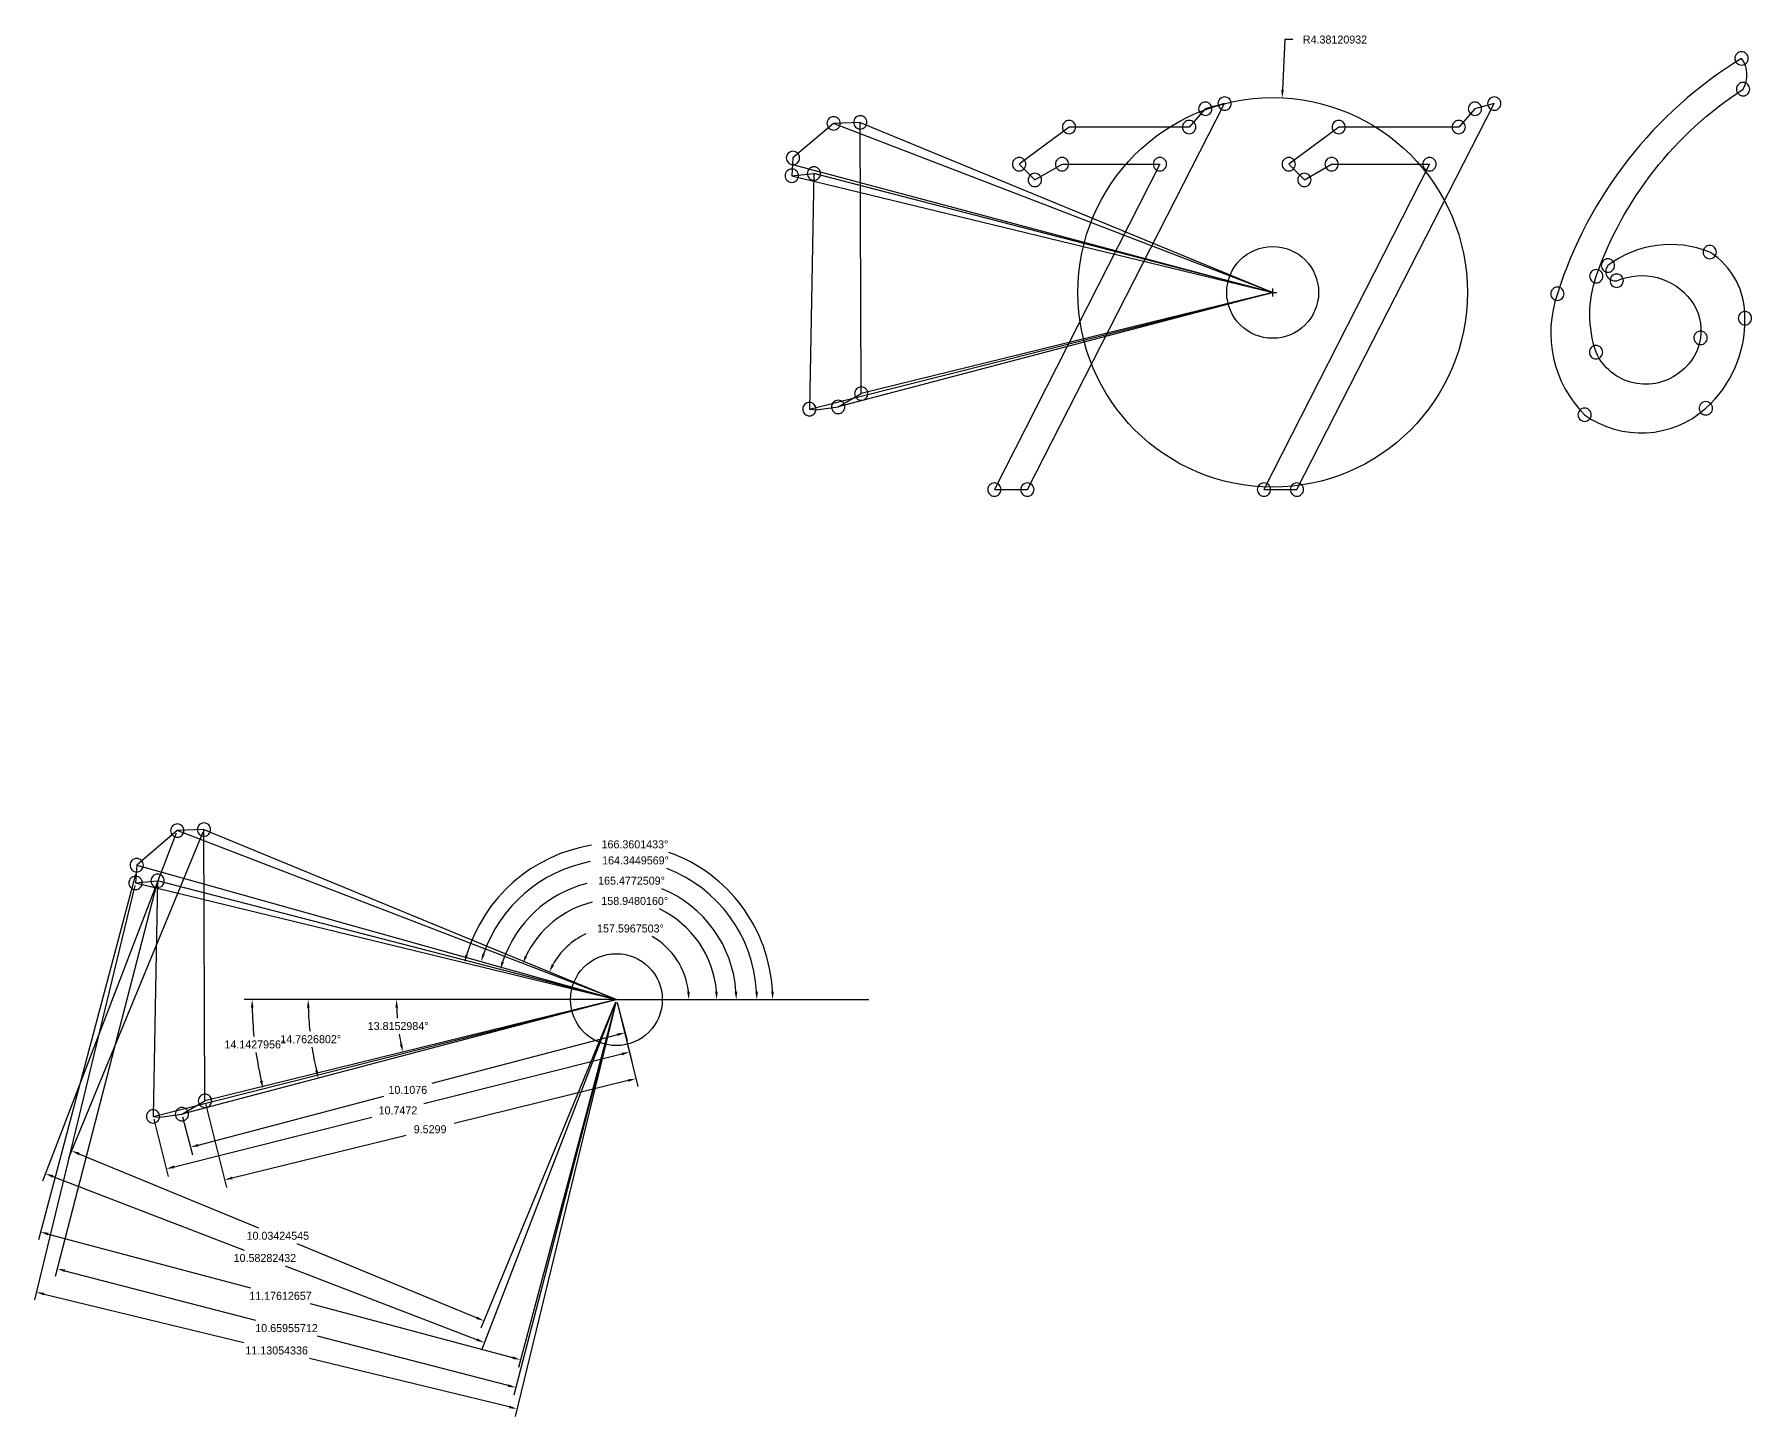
# Model space of a CAD drawing. Extents: x -28 to 148, y -35 to 11.
# Drawn here: x -27.85 to 10.77, y -25.29 to 5.8 of the extents above; entities that cross this region are included whole.
import ezdxf

# ---------------------------------------------------------------- set-up
doc = ezdxf.new("R2010")
doc.units = 0
doc.header["$MEASUREMENT"] = 0
doc.layers.get('0').update_dxf_attribs({"linetype": 'CONTINUOUS'})
doc.layers.get('Defpoints').update_dxf_attribs({"linetype": 'CONTINUOUS'})
doc.layers.add('STRIPE-WHITE', color=7, linetype='CONTINUOUS')
doc.dimstyles.get("Standard").update_dxf_attribs({"dimtxt": 0.18, "dimasz": 0.18, "dimexe": 0.18, "dimexo": 0.0625, "dimgap": 0.09, "dimtad": 0, "dimtih": 1, "dimtoh": 1, "dimdec": 4, "dimzin": 0, "dimdsep": 46, "dimtxsty": 'Standard', "dimcen": 0.09, "dimadec": 0, "dimazin": 0, "dimtfac": 1, "dimtdec": 4, "dimtofl": 0, "dimtmove": 2, "dimatfit": 3, "dimfxl": 1, "dimtolj": 1, "dimtzin": 0, "dimarcsym": 0})

# ---------------------------------------------------------------- blocks, each defined once
blk = doc.blocks.new('*D72')
at = {"color": 0, "lineweight": -2, "transparency": 16777216}
for p, q in [((-14.746, -15.967), (-14.521, -16.823)), ((-14.741, -16.695), (-18.914, -17.794)), ((-24.167, -19.178), (-19.994, -18.079)), ((-24.52, -18.542), (-24.295, -19.398))]:
    blk.add_line(p, q, dxfattribs=at)
at = {"color": 0, "transparency": 16777216}
for points in [[(-14.748, -16.666), (-14.733, -16.724), (-14.567, -16.649)], [(-24.174, -19.149), (-24.159, -19.207), (-24.341, -19.224)]]:
    blk.add_solid(points, dxfattribs=at)
at = {"layer": 'Defpoints', "color": 0, "transparency": 16777216}
for p in [(-14.762, -15.906), (-14.567, -16.649), (-24.536, -18.482)]:
    blk.add_point(p, dxfattribs=at)
at = {"color": 0, "transparency": 16777216, "insert": (-19.454, -17.937), "char_height": 0.18, "attachment_point": 5}
blk.add_mtext('\\A1;10.1076', dxfattribs=at)
blk = doc.blocks.new('*D73')
at = {"color": 0, "lineweight": -2, "transparency": 16777216}
for p, q in [((-14.747, -15.967), (-14.421, -17.26)), ((-14.64, -17.13), (-19.091, -18.251)), ((-25.169, -18.593), (-24.843, -19.886)), ((-24.712, -19.668), (-20.261, -18.546))]:
    blk.add_line(p, q, dxfattribs=at)
at = {"color": 0, "transparency": 16777216}
for points in [[(-14.647, -17.1), (-14.632, -17.159), (-14.465, -17.086)], [(-24.72, -19.638), (-24.705, -19.697), (-24.887, -19.712)]]:
    blk.add_solid(points, dxfattribs=at)
at = {"layer": 'Defpoints', "color": 0, "transparency": 16777216}
for p in [(-14.762, -15.906), (-14.465, -17.086), (-25.184, -18.532)]:
    blk.add_point(p, dxfattribs=at)
at = {"color": 0, "transparency": 16777216, "insert": (-19.676, -18.399), "char_height": 0.18, "attachment_point": 5}
blk.add_mtext('\\A1;10.7472', dxfattribs=at)
blk = doc.blocks.new('*D74')
at = {"color": 0, "lineweight": -2, "transparency": 16777216}
for p, q in [((-14.747, -15.967), (-14.282, -17.859)), ((-14.5, -17.727), (-18.412, -18.689)), ((-24.002, -18.243), (-23.536, -20.135)), ((-23.405, -19.917), (-19.492, -18.955))]:
    blk.add_line(p, q, dxfattribs=at)
at = {"color": 0, "transparency": 16777216}
for points in [[(-14.507, -17.698), (-14.493, -17.756), (-14.325, -17.684)], [(-23.412, -19.888), (-23.397, -19.946), (-23.579, -19.96)]]:
    blk.add_solid(points, dxfattribs=at)
at = {"layer": 'Defpoints', "color": 0, "transparency": 16777216}
for p in [(-14.762, -15.906), (-14.325, -17.684), (-24.017, -18.182)]:
    blk.add_point(p, dxfattribs=at)
at = {"color": 0, "transparency": 16777216, "insert": (-18.952, -18.822), "char_height": 0.18, "attachment_point": 5}
blk.add_mtext('\\A1;9.5299', dxfattribs=at)
blk = doc.blocks.new('*D80')
at = {"color": 0, "lineweight": -2, "transparency": 16777216}
for start, end in [(114.9707, 151.2679), (6.3288, 60.5222)]:
    blk.add_arc((-14.762, -15.906), 1.63, start, end, dxfattribs=at)
at = {"color": 0, "transparency": 16777216}
for points in [[(-16.165, -15.136), (-16.219, -15.11), (-16.27, -15.285)], [(-13.112, -15.725), (-13.172, -15.728), (-13.132, -15.906)]]:
    blk.add_solid(points, dxfattribs=at)
at = {"layer": 'Defpoints', "color": 0, "transparency": 16777216}
for p in [(-24.039, -12.082), (-13.771, -14.612), (-14.762, -15.906), (-14.762, -15.906), (-9.084, -15.906)]:
    blk.add_point(p, dxfattribs=at)
at = {"color": 0, "transparency": 16777216, "insert": (-14.446, -14.307), "char_height": 0.18, "attachment_point": 5}
blk.add_mtext('\\A1;157.5967503°', dxfattribs=at)
blk = doc.blocks.new('*D81')
at = {"color": 0, "lineweight": -2, "transparency": 16777216}
for start, end in [(104.0459, 154.377), (4.5711, 64.6104)]:
    blk.add_arc((-14.762, -15.906), 2.257, start, end, dxfattribs=at)
at = {"color": 0, "transparency": 16777216}
for points in [[(-16.77, -14.942), (-16.825, -14.919), (-16.869, -15.096)], [(-12.483, -15.725), (-12.543, -15.728), (-12.506, -15.906)]]:
    blk.add_solid(points, dxfattribs=at)
at = {"layer": 'Defpoints', "color": 0, "transparency": 16777216}
for p in [(-24.639, -12.105), (-13.404, -14.105), (-14.762, -15.906), (-14.762, -15.906), (-9.084, -15.906)]:
    blk.add_point(p, dxfattribs=at)
at = {"color": 0, "transparency": 16777216, "insert": (-14.35, -13.688), "char_height": 0.18, "attachment_point": 5}
blk.add_mtext('\\A1;158.9480160°', dxfattribs=at)
blk = doc.blocks.new('*D82')
at = {"color": 0, "lineweight": -2, "transparency": 16777216}
for start, end in [(104.2611, 161.6515), (3.8257, 67.7017)]:
    blk.add_arc((-14.762, -15.906), 2.696, start, end, dxfattribs=at)
at = {"color": 0, "transparency": 16777216}
for points in [[(-17.293, -15.066), (-17.35, -15.049), (-17.372, -15.23)], [(-12.042, -15.726), (-12.102, -15.728), (-12.066, -15.906)]]:
    blk.add_solid(points, dxfattribs=at)
at = {"layer": 'Defpoints', "color": 0, "transparency": 16777216}
for p in [(-25.081, -13.233), (-13.222, -13.694), (-14.762, -15.906), (-14.762, -15.906), (-9.084, -15.906)]:
    blk.add_point(p, dxfattribs=at)
at = {"color": 0, "transparency": 16777216, "insert": (-14.422, -13.232), "char_height": 0.18, "attachment_point": 5}
blk.add_mtext('\\A1;165.4772509°', dxfattribs=at)
blk = doc.blocks.new('*D84')
at = {"color": 0, "lineweight": -2, "transparency": 16777216}
for start, end in [(99.1217, 163.4268), (2.9333, 70.3448)]:
    blk.add_arc((-14.762, -15.906), 3.516, start, end, dxfattribs=at)
at = {"color": 0, "transparency": 16777216}
for points in [[(-18.104, -14.911), (-18.162, -14.896), (-18.179, -15.077)], [(-11.221, -15.726), (-11.281, -15.727), (-11.246, -15.906)]]:
    blk.add_solid(points, dxfattribs=at)
at = {"layer": 'Defpoints', "color": 0, "transparency": 16777216}
for p in [(-12.768, -13.01), (-25.579, -13.282), (-14.762, -15.906), (-14.762, -15.906), (-9.084, -15.906)]:
    blk.add_point(p, dxfattribs=at)
at = {"color": 0, "transparency": 16777216, "insert": (-14.345, -12.415), "char_height": 0.18, "attachment_point": 5}
blk.add_mtext('\\A1;166.3601433°', dxfattribs=at)
blk = doc.blocks.new('*D88')
at = {"color": 0, "lineweight": -2, "transparency": 16777216}
blk.add_line((-14.825, -15.906), (-21.876, -15.906), dxfattribs=at)
for start, end in [(181.4875, 185.8838), (188.884, 193.2751)]:
    blk.add_arc((-14.762, -15.906), 6.933, start, end, dxfattribs=at)
at = {"color": 0, "transparency": 16777216}
for points in [[(-21.723, -16.087), (-21.663, -16.086), (-21.696, -15.906)], [(-21.481, -17.491), (-21.539, -17.506), (-21.467, -17.673)]]:
    blk.add_solid(points, dxfattribs=at)
at = {"layer": 'Defpoints', "color": 0, "transparency": 16777216}
for p in [(-14.762, -15.906), (-14.762, -15.906), (-9.084, -15.906), (-21.67, -16.501), (-24.536, -18.482)]:
    blk.add_point(p, dxfattribs=at)
at = {"color": 0, "transparency": 16777216, "insert": (-21.638, -16.797), "char_height": 0.18, "attachment_point": 5}
blk.add_mtext('\\A1;14.7626802°', dxfattribs=at)
blk = doc.blocks.new('*D89')
at = {"color": 0, "lineweight": -2, "transparency": 16777216}
blk.add_line((-14.825, -15.906), (-23.137, -15.906), dxfattribs=at)
for start, end in [(181.2585, 185.8049), (188.3414, 192.8843)]:
    blk.add_arc((-14.762, -15.906), 8.195, start, end, dxfattribs=at)
at = {"color": 0, "transparency": 16777216}
for points in [[(-22.985, -16.087), (-22.925, -16.086), (-22.957, -15.906)], [(-22.722, -17.727), (-22.78, -17.741), (-22.709, -17.909)]]:
    blk.add_solid(points, dxfattribs=at)
at = {"layer": 'Defpoints', "color": 0, "transparency": 16777216}
for p in [(-14.762, -15.906), (-14.762, -15.906), (-9.084, -15.906), (-22.929, -16.58), (-25.184, -18.532)]:
    blk.add_point(p, dxfattribs=at)
at = {"color": 0, "transparency": 16777216, "insert": (-22.895, -16.915), "char_height": 0.18, "attachment_point": 5}
blk.add_mtext('\\A1;14.1427956°', dxfattribs=at)
blk = doc.blocks.new('*D90')
at = {"color": 0, "lineweight": -2, "transparency": 16777216}
blk.add_line((-14.825, -15.906), (-19.888, -15.906), dxfattribs=at)
for start, end in [(182.0854, 184.8113), (189.0133, 191.7299)]:
    blk.add_arc((-14.762, -15.906), 4.946, start, end, dxfattribs=at)
at = {"color": 0, "transparency": 16777216}
for points in [[(-19.735, -16.087), (-19.675, -16.086), (-19.708, -15.906)], [(-19.576, -16.905), (-19.634, -16.919), (-19.565, -17.087)]]:
    blk.add_solid(points, dxfattribs=at)
at = {"layer": 'Defpoints', "color": 0, "transparency": 16777216}
for p in [(-14.762, -15.906), (-14.762, -15.906), (-9.084, -15.906), (-19.692, -16.304), (-24.017, -18.182)]:
    blk.add_point(p, dxfattribs=at)
at = {"color": 0, "transparency": 16777216, "insert": (-19.672, -16.501), "char_height": 0.18, "attachment_point": 5}
blk.add_mtext('\\A1;13.8152984°', dxfattribs=at)
blk = doc.blocks.new('*D96')
at = {"color": 0, "lineweight": -2, "transparency": 16777216}
for p, q in [((-24.063, -12.14), (-27.086, -19.472)), ((-14.786, -15.964), (-17.809, -23.297)), ((-26.851, -19.375), (-22.815, -21.038)), ((-17.907, -23.062), (-21.942, -21.398))]:
    blk.add_line(p, q, dxfattribs=at)
at = {"color": 0, "transparency": 16777216}
for points in [[(-26.839, -19.347), (-26.862, -19.402), (-27.017, -19.306)], [(-17.895, -23.034), (-17.918, -23.089), (-17.74, -23.13)]]:
    blk.add_solid(points, dxfattribs=at)
at = {"layer": 'Defpoints', "color": 0, "transparency": 16777216}
for p in [(-24.039, -12.082), (-14.762, -15.906), (-17.74, -23.13)]:
    blk.add_point(p, dxfattribs=at)
at = {"color": 0, "transparency": 16777216, "insert": (-22.379, -21.218), "char_height": 0.18, "attachment_point": 5}
blk.add_mtext('\\A1;10.03424545', dxfattribs=at)
blk = doc.blocks.new('*D97')
at = {"color": 0, "lineweight": -2, "transparency": 16777216}
for p, q in [((-24.661, -12.163), (-27.672, -19.986)), ((-14.785, -15.965), (-17.796, -23.787)), ((-27.439, -19.882), (-23.137, -21.538)), ((-17.899, -23.554), (-22.202, -21.898))]:
    blk.add_line(p, q, dxfattribs=at)
at = {"color": 0, "transparency": 16777216}
for points in [[(-27.429, -19.854), (-27.45, -19.91), (-27.607, -19.818)], [(-17.888, -23.526), (-17.91, -23.582), (-17.731, -23.619)]]:
    blk.add_solid(points, dxfattribs=at)
at = {"layer": 'Defpoints', "color": 0, "transparency": 16777216}
for p in [(-24.639, -12.105), (-14.762, -15.906), (-17.731, -23.619)]:
    blk.add_point(p, dxfattribs=at)
at = {"color": 0, "transparency": 16777216, "insert": (-22.669, -21.718), "char_height": 0.18, "attachment_point": 5}
blk.add_mtext('\\A1;10.58282432', dxfattribs=at)
blk = doc.blocks.new('*D98')
at = {"color": 0, "lineweight": -2, "transparency": 16777216}
for p, q in [((-25.579, -13.093), (-27.764, -21.306)), ((-14.778, -15.967), (-16.964, -24.18)), ((-27.544, -21.178), (-22.994, -22.389)), ((-17.092, -23.96), (-21.641, -22.749))]:
    blk.add_line(p, q, dxfattribs=at)
at = {"color": 0, "transparency": 16777216}
for points in [[(-27.536, -21.149), (-27.552, -21.207), (-27.718, -21.132)], [(-17.084, -23.931), (-17.099, -23.989), (-16.918, -24.006)]]:
    blk.add_solid(points, dxfattribs=at)
at = {"layer": 'Defpoints', "color": 0, "transparency": 16777216}
for p in [(-25.563, -13.033), (-14.762, -15.906), (-16.918, -24.006)]:
    blk.add_point(p, dxfattribs=at)
at = {"color": 0, "transparency": 16777216, "insert": (-22.318, -22.569), "char_height": 0.18, "attachment_point": 5}
blk.add_mtext('\\A1;11.17612657', dxfattribs=at)
blk = doc.blocks.new('*D99')
at = {"color": 0, "lineweight": -2, "transparency": 16777216}
for p, q in [((-25.097, -13.294), (-27.387, -22.132)), ((-14.778, -15.967), (-17.068, -24.805)), ((-27.167, -22.003), (-22.877, -23.115)), ((-17.197, -24.586), (-21.487, -23.475))]:
    blk.add_line(p, q, dxfattribs=at)
at = {"color": 0, "transparency": 16777216}
for points in [[(-27.16, -21.974), (-27.175, -22.032), (-27.341, -21.958)], [(-17.189, -24.557), (-17.204, -24.615), (-17.022, -24.631)]]:
    blk.add_solid(points, dxfattribs=at)
at = {"layer": 'Defpoints', "color": 0, "transparency": 16777216}
for p in [(-25.081, -13.233), (-14.762, -15.906), (-17.022, -24.631)]:
    blk.add_point(p, dxfattribs=at)
at = {"color": 0, "transparency": 16777216, "insert": (-22.182, -23.295), "char_height": 0.18, "attachment_point": 5}
blk.add_mtext('\\A1;10.65955712', dxfattribs=at)
blk = doc.blocks.new('*D100')
at = {"color": 0, "lineweight": -2, "transparency": 16777216}
for p, q in [((-25.594, -13.342), (-27.855, -22.66)), ((-14.777, -15.967), (-17.038, -25.285)), ((-27.637, -22.528), (-23.146, -23.618)), ((-17.171, -25.068), (-21.662, -23.978))]:
    blk.add_line(p, q, dxfattribs=at)
at = {"color": 0, "transparency": 16777216}
for points in [[(-27.63, -22.499), (-27.644, -22.557), (-27.812, -22.485)], [(-17.164, -25.039), (-17.178, -25.097), (-16.996, -25.11)]]:
    blk.add_solid(points, dxfattribs=at)
at = {"layer": 'Defpoints', "color": 0, "transparency": 16777216}
for p in [(-25.579, -13.282), (-14.762, -15.906), (-16.996, -25.11)]:
    blk.add_point(p, dxfattribs=at)
at = {"color": 0, "transparency": 16777216, "insert": (-22.404, -23.798), "char_height": 0.18, "attachment_point": 5}
blk.add_mtext('\\A1;11.13054336', dxfattribs=at)
blk = doc.blocks.new('*D103')
at = {"color": 0, "lineweight": -2, "transparency": 16777216}
for start, end in [(100.7573, 161.0803), (3.2647, 69.0209)]:
    blk.add_arc((-14.762, -15.906), 3.159, start, end, dxfattribs=at)
at = {"color": 0, "transparency": 16777216}
for points in [[(-17.722, -14.891), (-17.78, -14.873), (-17.805, -15.054)], [(-11.578, -15.726), (-11.638, -15.727), (-11.603, -15.906)]]:
    blk.add_solid(points, dxfattribs=at)
at = {"layer": 'Defpoints', "color": 0, "transparency": 16777216}
for p in [(-25.553, -12.883), (-12.94, -13.325), (-14.762, -15.906), (-14.762, -15.906), (-9.084, -15.906)]:
    blk.add_point(p, dxfattribs=at)
at = {"color": 0, "transparency": 16777216, "insert": (-14.332, -12.776), "char_height": 0.18, "attachment_point": 5}
blk.add_mtext('\\A1;164.3449569°', dxfattribs=at)
blk = doc.blocks.new('*D124')
at = {"color": 0, "lineweight": -2, "transparency": 16777216}
for p, q in [((0.277, 5.685), (0.222, 4.556)), ((0.457, 5.685), (0.277, 5.685)), ((0, -0.09), (0, 0.09)), ((-0.09, 0), (0.09, 0))]:
    blk.add_line(p, q, dxfattribs=at)
at = {"color": 0, "transparency": 16777216}
blk.add_solid([(0.192, 4.557), (0.252, 4.554), (0.213, 4.376)], dxfattribs=at)
at = {"layer": 'Defpoints', "color": 0, "transparency": 16777216}
for p in [(0.213, 4.376), (0, 0)]:
    blk.add_point(p, dxfattribs=at)
at = {"color": 0, "transparency": 16777216, "insert": (1.402, 5.685), "char_height": 0.18, "attachment_point": 5}
blk.add_mtext('\\A1;R4.38120932', dxfattribs=at)

msp = doc.modelspace()

# ---------------------------------------------------------------- linework, layer by layer
for p, q in [((0, 0), (-9.87647263, 3.80150745)), ((-9.27690494, 3.82427987), (0, 0)), ((-10.80029383, 2.87392731), (0, 0)), ((-10.8166308, 2.62478451), (0, 0)), ((0, 0), (-10.31896457, 2.67303727)), ((-10.42147858, -2.62597121), (0, 0)), ((0, 0), (-9.77391163, -2.57556933)), ((0, 0), (-9.25423366, -2.275678)), ((-14.7623283, -15.90649037), (-24.63880093, -12.10498292)), ((-24.03923324, -12.0822105), (-14.7623283, -15.90649037)), ((-25.55278623, -12.88256306), (-14.7623283, -15.90649037)), ((-25.57895909, -13.28170587), (-14.7623283, -15.90649037)), ((-14.7623283, -15.90649037), (-25.08129287, -13.2334531)), ((-25.18380687, -18.53246158), (-14.7623283, -15.90649037)), ((-14.7623283, -15.90649037), (-24.53623993, -18.4820597)), ((-14.7623283, -15.90649037), (-24.01656196, -18.18216837)), ((-14.7623283, -15.90649037), (-9.08358818, -15.90649037))]:
    msp.add_line(p, q)
for centre, radius in [((0, 0), 4.38120932), ((0, 0), 1.03288292), ((-14.7623283, -15.90649037), 1.03288292)]:
    msp.add_circle(centre, radius)
at = {"layer": 'STRIPE-WHITE'}
for points in [[(10.54579286, 5.41190764, 0.4142135624), (10.39579286, 5.26190764, 0.4142135624), (10.54579286, 5.11190764, 0.4142135624), (10.69579286, 5.26190764, 0.4142135624)], [(10.54579286, 5.26190764, 0.1803749492), (6.40470313, -0.03141504, 0.287327545), (7.01530212, -2.75167181, 0.3502364643), (9.74345999, -2.60754296, 0.215987774), (10.62389688, -0.580751, 0.2632127978), (9.83059773, 0.90662192, 0.2625273557), (7.54018774, 0.60441505, 0.707515081), (7.73762108, 0.2632712, -0.3428754293), (9.40870421, -0.17323004, -0.4105773566), (9.17964742, -1.77763598, -0.4986358968), (7.27293334, -1.34535691, -0.1651501006), (7.27850601, 0.36378402, -0.1658857087), (10.58163389, 4.57125228, 0.3034773602)], [(10.58163389, 4.72125228, 0.4142135624), (10.43163389, 4.57125228, 0.4142135624), (10.58163389, 4.42125228, 0.4142135624), (10.73163389, 4.57125228, 0.4142135624)], [(-1.51502528, 4.2794495, 0.4142135624), (-1.66502528, 4.1294495, 0.4142135624), (-1.51502528, 3.9794495, 0.4142135624), (-1.36502528, 4.1294495, 0.4142135624)], [(-1.08035866, 4.39591807, 0.4142135624), (-1.23035866, 4.24591807, 0.4142135624), (-1.08035866, 4.09591807, 0.4142135624), (-0.93035866, 4.24591807, 0.4142135624)], [(4.54899421, 4.2794495, 0.4142135624), (4.39899421, 4.1294495, 0.4142135624), (4.54899421, 3.9794495, 0.4142135624), (4.69899421, 4.1294495, 0.4142135624)], [(4.98366083, 4.39591807, 0.4142135624), (4.83366083, 4.24591807, 0.4142135624), (4.98366083, 4.09591807, 0.4142135624), (5.13366083, 4.24591807, 0.4142135624)], [(-9.87647263, 3.95150745, 0.4142135624), (-10.02647263, 3.80150745, 0.4142135624), (-9.87647263, 3.65150745, 0.4142135624), (-9.72647263, 3.80150745, 0.4142135624)], [(-9.27690494, 3.97427987, 0.4142135624), (-9.42690494, 3.82427987, 0.4142135624), (-9.27690494, 3.67427987, 0.4142135624), (-9.12690494, 3.82427987, 0.4142135624)], [(-4.57898948, 3.86710248, 0.4142135624), (-4.72898948, 3.71710248, 0.4142135624), (-4.57898948, 3.56710248, 0.4142135624), (-4.42898948, 3.71710248, 0.4142135624)], [(-1.87898948, 3.86710248, 0.4142135624), (-2.02898948, 3.71710248, 0.4142135624), (-1.87898948, 3.56710248, 0.4142135624), (-1.72898948, 3.71710248, 0.4142135624)], [(1.48503001, 3.86710248, 0.4142135624), (1.33503001, 3.71710248, 0.4142135624), (1.48503001, 3.56710248, 0.4142135624), (1.63503001, 3.71710248, 0.4142135624)], [(4.18503001, 3.86710248, 0.4142135624), (4.03503001, 3.71710248, 0.4142135624), (4.18503001, 3.56710248, 0.4142135624), (4.33503001, 3.71710248, 0.4142135624)], [(-10.79045793, 3.17392731, 0.4142135624), (-10.94045793, 3.02392731, 0.4142135624), (-10.79045793, 2.87392731, 0.4142135624), (-10.64045793, 3.02392731, 0.4142135624)], [(-10.8166308, 2.77478451, 0.4142135624), (-10.9666308, 2.62478451, 0.4142135624), (-10.8166308, 2.47478451, 0.4142135624), (-10.6666308, 2.62478451, 0.4142135624)], [(-10.31896457, 2.82303727, 0.4142135624), (-10.46896457, 2.67303727, 0.4142135624), (-10.31896457, 2.52303727, 0.4142135624), (-10.16896457, 2.67303727, 0.4142135624)], [(-5.70331975, 3.03290739, 0.4142135624), (-5.85331975, 2.88290739, 0.4142135624), (-5.70331975, 2.73290739, 0.4142135624), (-5.55331975, 2.88290739, 0.4142135624)], [(-4.73739392, 3.03290739, 0.4142135624), (-4.88739392, 2.88290739, 0.4142135624), (-4.73739392, 2.73290739, 0.4142135624), (-4.58739392, 2.88290739, 0.4142135624)], [(-2.53739392, 3.03290739, 0.4142135624), (-2.68739392, 2.88290739, 0.4142135624), (-2.53739392, 2.73290739, 0.4142135624), (-2.38739392, 2.88290739, 0.4142135624)], [(0.36069975, 3.03290739, 0.4142135624), (0.21069975, 2.88290739, 0.4142135624), (0.36069975, 2.73290739, 0.4142135624), (0.51069975, 2.88290739, 0.4142135624)], [(1.32662557, 3.03290739, 0.4142135624), (1.17662557, 2.88290739, 0.4142135624), (1.32662557, 2.73290739, 0.4142135624), (1.47662557, 2.88290739, 0.4142135624)], [(3.52662557, 3.03290739, 0.4142135624), (3.37662557, 2.88290739, 0.4142135624), (3.52662557, 2.73290739, 0.4142135624), (3.67662557, 2.88290739, 0.4142135624)], [(-5.34976636, 2.679354, 0.4142135624), (-5.49976636, 2.529354, 0.4142135624), (-5.34976636, 2.379354, 0.4142135624), (-5.19976636, 2.529354, 0.4142135624)], [(0.71425314, 2.679354, 0.4142135624), (0.56425314, 2.529354, 0.4142135624), (0.71425314, 2.379354, 0.4142135624), (0.86425314, 2.529354, 0.4142135624)], [(9.83059773, 1.05662192, 0.4142135624), (9.68059773, 0.90662192, 0.4142135624), (9.83059773, 0.75662192, 0.4142135624), (9.98059773, 0.90662192, 0.4142135624)], [(7.27850601, 0.51378402, 0.4142135624), (7.12850601, 0.36378402, 0.4142135624), (7.27850601, 0.21378402, 0.4142135624), (7.42850601, 0.36378402, 0.4142135624)], [(7.54018774, 0.75441505, 0.4142135624), (7.39018774, 0.60441505, 0.4142135624), (7.54018774, 0.45441505, 0.4142135624), (7.69018774, 0.60441505, 0.4142135624)], [(7.73762108, 0.4132712, 0.4142135624), (7.58762108, 0.2632712, 0.4142135624), (7.73762108, 0.1132712, 0.4142135624), (7.88762108, 0.2632712, 0.4142135624)], [(6.40470313, 0.11858496, 0.4142135624), (6.25470313, -0.03141504, 0.4142135624), (6.40470313, -0.18141504, 0.4142135624), (6.55470313, -0.03141504, 0.4142135624)], [(10.62389688, -0.430751, 0.4142135624), (10.47389688, -0.580751, 0.4142135624), (10.62389688, -0.730751, 0.4142135624), (10.77389688, -0.580751, 0.4142135624)], [(9.62354219, -0.87245577, 0.4142135624), (9.47354219, -1.02245577, 0.4142135624), (9.62354219, -1.17245577, 0.4142135624), (9.77354219, -1.02245577, 0.4142135624)], [(7.27293334, -1.19535691, 0.4142135624), (7.12293334, -1.34535691, 0.4142135624), (7.27293334, -1.49535691, 0.4142135624), (7.42293334, -1.34535691, 0.4142135624)], [(-9.25423366, -2.125678, 0.4142135624), (-9.40423366, -2.275678, 0.4142135624), (-9.25423366, -2.425678, 0.4142135624), (-9.10423366, -2.275678, 0.4142135624)], [(-10.42147858, -2.47597121, 0.4142135624), (-10.57147858, -2.62597121, 0.4142135624), (-10.42147858, -2.77597121, 0.4142135624), (-10.27147858, -2.62597121, 0.4142135624)], [(-9.77391163, -2.42556933, 0.4142135624), (-9.92391163, -2.57556933, 0.4142135624), (-9.77391163, -2.72556933, 0.4142135624), (-9.62391163, -2.57556933, 0.4142135624)], [(7.01530212, -2.60167181, 0.4142135624), (6.86530212, -2.75167181, 0.4142135624), (7.01530212, -2.90167181, 0.4142135624), (7.16530212, -2.75167181, 0.4142135624)], [(9.74345999, -2.45754296, 0.4142135624), (9.59345999, -2.60754296, 0.4142135624), (9.74345999, -2.75754296, 0.4142135624), (9.89345999, -2.60754296, 0.4142135624)], [(-6.2599012, -4.28546947, 0.4142135624), (-6.4099012, -4.43546947, 0.4142135624), (-6.2599012, -4.58546947, 0.4142135624), (-6.1099012, -4.43546947, 0.4142135624)], [(-5.5183774, -4.28546947, 0.4142135624), (-5.6683774, -4.43546947, 0.4142135624), (-5.5183774, -4.58546947, 0.4142135624), (-5.3683774, -4.43546947, 0.4142135624)], [(-0.19588171, -4.28546947, 0.4142135624), (-0.34588171, -4.43546947, 0.4142135624), (-0.19588171, -4.58546947, 0.4142135624), (-0.04588171, -4.43546947, 0.4142135624)], [(0.54564209, -4.28546947, 0.4142135624), (0.39564209, -4.43546947, 0.4142135624), (0.54564209, -4.58546947, 0.4142135624), (0.69564209, -4.43546947, 0.4142135624)], [(-24.63880093, -11.95498292, 0.4142135624), (-24.78880093, -12.10498292, 0.4142135624), (-24.63880093, -12.25498292, 0.4142135624), (-24.48880093, -12.10498292, 0.4142135624)], [(-24.03923324, -11.9322105, 0.4142135624), (-24.18923324, -12.0822105, 0.4142135624), (-24.03923324, -12.2322105, 0.4142135624), (-23.88923324, -12.0822105, 0.4142135624)], [(-25.55278623, -12.73256306, 0.4142135624), (-25.70278623, -12.88256306, 0.4142135624), (-25.55278623, -13.03256306, 0.4142135624), (-25.40278623, -12.88256306, 0.4142135624)], [(-25.57895909, -13.13170587, 0.4142135624), (-25.72895909, -13.28170587, 0.4142135624), (-25.57895909, -13.43170587, 0.4142135624), (-25.42895909, -13.28170587, 0.4142135624)], [(-25.08129287, -13.0834531, 0.4142135624), (-25.23129287, -13.2334531, 0.4142135624), (-25.08129287, -13.3834531, 0.4142135624), (-24.93129287, -13.2334531, 0.4142135624)], [(-24.01656196, -18.03216837, 0.4142135624), (-24.16656196, -18.18216837, 0.4142135624), (-24.01656196, -18.33216837, 0.4142135624), (-23.86656196, -18.18216837, 0.4142135624)], [(-25.18380687, -18.38246158, 0.4142135624), (-25.33380687, -18.53246158, 0.4142135624), (-25.18380687, -18.68246158, 0.4142135624), (-25.03380687, -18.53246158, 0.4142135624)], [(-24.53623993, -18.3320597, 0.4142135624), (-24.68623993, -18.4820597, 0.4142135624), (-24.53623993, -18.6320597, 0.4142135624), (-24.38623993, -18.4820597, 0.4142135624)]]:
    msp.add_lwpolyline(points, format="xyb", close=True, dxfattribs=at)
for points in [[(-5.5183774, -4.43546947), (-1.08035866, 4.24591807), (-1.51502528, 4.1294495), (-1.87898948, 3.71710248), (-4.57898948, 3.71710248), (-5.70331975, 2.88290739), (-5.34976636, 2.529354), (-4.73739392, 2.88290739), (-2.53739392, 2.88290739), (-6.2599012, -4.43546947)], [(0.54564209, -4.43546947), (4.98366083, 4.24591807), (4.54899421, 4.1294495), (4.18503001, 3.71710248), (1.48503001, 3.71710248), (0.36069975, 2.88290739), (0.71425314, 2.529354), (1.32662557, 2.88290739), (3.52662557, 2.88290739), (-0.19588171, -4.43546947)], [(-10.26923485, -2.64379626), (-9.77391163, -2.57556933), (-9.25423366, -2.275678), (-9.27690494, 3.82427987), (-9.87647263, 3.80150745), (-10.79045793, 3.02392731), (-10.8166308, 2.62478451), (-10.31896457, 2.67303727), (-10.42147858, -2.62597121)], [(-25.03156314, -18.55028663), (-24.53623993, -18.4820597), (-24.01656196, -18.18216837), (-24.03923324, -12.0822105), (-24.63880093, -12.10498292), (-25.55278623, -12.88256306), (-25.57895909, -13.28170587), (-25.08129287, -13.2334531), (-25.18380687, -18.53246158)]]:
    msp.add_lwpolyline(points, close=True, dxfattribs=at)

# ---------------------------------------------------------------- dimensions: what is measured, and where the dimension line sits
dim = msp.add_radius_dim(center=(0, 0), mpoint=(0.2132023919, 4.3760187204), dimstyle='Standard', override={"dimdec": 8, "dimadec": 7, "dimtdec": 8, "dimtmove": 0})
dim.commit()
dim.dimension.update_dxf_attribs({"geometry": '*D124', "text_midpoint": (1.4019826747, 5.68512088), "dimtype": 164})
for p1, p2, distance, override, picture, middle in [((-24.6388009286, -12.104982919), (-14.7623282953, -15.9064903718), -8.2641478941, {"dimdec": 8, "dimadec": 7, "dimtdec": 8, "dimtmove": 0}, '*D97', (-22.6691691035, -21.7182931468)), ((-24.0392332367, -12.0822105041), (-14.7623282953, -15.9064903718), -7.8135747216, {"dimdec": 8, "dimadec": 7, "dimtdec": 8, "dimtmove": 0}, '*D96', (-22.3787123548, -21.2181910635)), ((-25.5626221294, -13.0325630584), (-14.7623282953, -15.9064903718), -8.3813053232, {"dimdec": 8, "dimadec": 7, "dimtdec": 8, "dimtmove": 0}, '*D98', (-22.3177176516, -22.5689840394)), ((-25.5789590907, -13.2817058665), (-14.7623282953, -15.9064903718), -9.4707118782, {"dimdec": 8, "dimadec": 7, "dimtdec": 8, "dimtmove": 0}, '*D100', (-22.4040097552, -23.7977093404)), ((-25.0812928663, -13.2334531035), (-14.7623282953, -15.9064903718), -9.0127230138, {"dimdec": 8, "dimadec": 7, "dimtdec": 8, "dimtmove": 0}, '*D99', (-22.1818805093, -23.2947215932)), ((-25.18380687, -18.53246158), (-14.7623283, -15.90649037), -1.21590135, {"dimtmove": 0}, '*D73', (-19.67597502, -18.3985231)), ((-24.53623993, -18.4820597), (-14.7623283, -15.90649037), -0.76759357, {"dimtmove": 0}, '*D72', (-19.45368902, -17.93653001)), ((-24.01656196, -18.18216837), (-14.7623283, -15.90649037), -1.83085053, {"dimtmove": 0}, '*D74', (-18.95225129, -18.82221441))]:
    dim = msp.add_aligned_dim(p1=p1, p2=p2, distance=distance, dimstyle='Standard', override=override)
    dim.commit()
    dim.dimension.update_dxf_attribs({"geometry": picture, "text_midpoint": middle})
for base, line1, line2, picture, middle in [((-12.7683207139, -13.0102425599), ((-14.7623282953, -15.9064903718), (-9.08358818, -15.9064903718)), ((-25.5789590907, -13.2817058665), (-14.7623282953, -15.9064903718)), '*D84', (-14.3447708378, -12.4150775643)), ((-13.4036050482, -14.1045378353), ((-14.7623282953, -15.9064903718), (-9.08358818, -15.9064903718)), ((-14.7623282953, -15.9064903718), (-24.6388009286, -12.104982919)), '*D81', (-14.3500519297, -13.6876641045)), ((-13.7705370504, -14.6124553715), ((-14.7623282953, -15.9064903718), (-9.08358818, -15.9064903718)), ((-24.0392332367, -12.0822105041), (-14.7623282953, -15.9064903718)), '*D80', (-14.4456049035, -14.3071584024)), ((-12.940285929, -13.3253358556), ((-14.7623282953, -15.9064903718), (-9.08358818, -15.9064903718)), ((-25.5527862276, -12.8825630584), (-14.7623282953, -15.9064903718)), '*D103', (-14.3320366368, -12.7764670316)), ((-13.2219516753, -13.6935526679), ((-14.7623282953, -15.9064903718), (-9.08358818, -15.9064903718)), ((-14.7623282953, -15.9064903718), (-25.0812928663, -13.2334531035)), '*D82', (-14.4215312492, -13.2318481927)), ((-22.92943324, -16.57999581), ((-14.7623283, -15.90649037), (-9.08358818, -15.90649037)), ((-25.18380687, -18.53246158), (-14.7623283, -15.90649037)), '*D89', (-22.89482288, -16.91532363)), ((-21.6700158325, -16.5012256343), ((-14.7623282953, -15.9064903718), (-9.08358818, -15.9064903718)), ((-14.7623282953, -15.9064903718), (-24.536239927, -18.4820596979)), '*D88', (-21.6381157988, -16.7972222898)), ((-19.6921051772, -16.3035724084), ((-14.7623282953, -15.9064903718), (-9.08358818, -15.9064903718)), ((-14.7623282953, -15.9064903718), (-24.0165619558, -18.1821683739)), '*D90', (-19.6721716455, -16.5013117953))]:
    dim = msp.add_angular_dim_2l(base=base, line1=line1, line2=line2, dimstyle='Standard', override={"dimdec": 8, "dimadec": 7, "dimtdec": 8, "dimtmove": 0})
    dim.commit()
    dim.dimension.update_dxf_attribs({"geometry": picture, "text_midpoint": middle})

doc.saveas('drawing.dxf')
